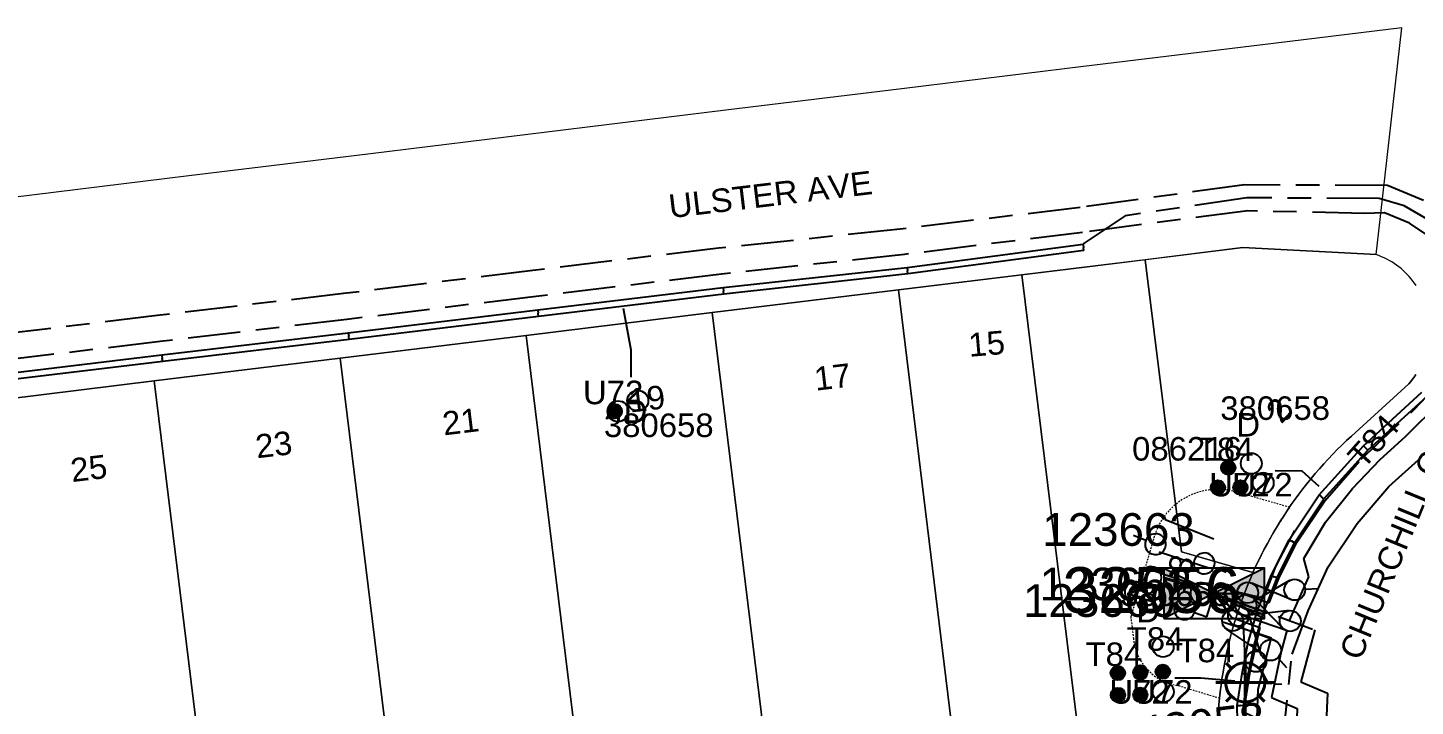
# Model space of a CAD drawing. Header units: metres. Extents: x 303026 to 304293, y 6173158 to 6174419.
# Drawn here: x 303297.7 to 303403.7, y 6173928.5 to 6173980.4 of the extents above; entities that cross this region are included whole.
import ezdxf
from ezdxf.enums import TextEntityAlignment as Align

# ---------------------------------------------------------------- set-up
doc = ezdxf.new("R2010")
doc.units = ezdxf.units.M
for name, pattern in [('Cable Exist UG', [8.2, 4, -1.2, 1.8, -1.2]), ('DASHED', [0.75, 0.5, -0.25]), ('HIDDEN', [0.375, 0.25, -0.125]), ('HIDDEN2', [0.1875, 0.125, -0.0625])]:
    doc.linetypes.add(name, pattern=pattern)
doc.layers.get('0').update_dxf_attribs({"color": 6})
for name, color, linetype, lineweight in [('Cadastre Land Parcels_SP_EXT', 9, 'Continuous', 5), ('Cadastre Other Property_SP_EXT', 9, 'HIDDEN', 5), ('Cadastre Roads_SP_EXT', 9, 'Continuous', 5)]:
    doc.layers.add(name, color=color, linetype=linetype, lineweight=lineweight)
for name, color, linetype in [('Duct_SP_EXT', 7, 'Continuous'), ('Equip_HV_EXT', 7, 'Continuous'), ('Equip_LV_EXT', 7, 'Continuous'), ('Equip_SP_SL_EXT', 7, 'Continuous'), ('Mains_HV_EXT', 7, 'Continuous'), ('Mains_LV_EXT', 7, 'Continuous'), ('Sub_SP_EXT', 7, 'Continuous'), ('Trench_SP_EXT', 7, 'Continuous')]:
    doc.layers.add(name, color=color, linetype=linetype)
doc.layers.add('UNKNOWN_FEATURES', color=1, linetype='DASHED', plot=False)
doc.styles.add('iecARIAL', font='arial.ttf', dxfattribs={"height": 2})
doc.styles.get("Standard").update_dxf_attribs({"font": 'arial.ttf'})
doc.styles.add('SWITCH_LABEL', font='arial.ttf', dxfattribs={"height": 2.5})
doc.linetypes.add('Cable E UG', pattern='A,6,-0.5,["E",Standard,S=1.7,R=0,X=0.5,Y=-1],-2.9', length=9.4)

# ---------------------------------------------------------------- blocks, each defined once
blk = doc.blocks.new('SUB_PADMOUNT_EXT')
for points in [[(0, 0), (-3.84, 1.92), (-3.84, -1.92)], [(0, 0), (3.84, 1.92), (3.84, -1.92)]]:
    blk.add_hatch(color=256).paths.add_polyline_path(points)
for p, q in [((3.84, 1.92), (-3.84, -1.92)), ((-3.84, 1.92), (3.84, -1.92))]:
    blk.add_line(p, q)
blk.add_lwpolyline([(-3.84, -1.92), (3.84, -1.92), (3.84, 1.92), (-3.84, 1.92)], close=True)
for tag, height, flags, p in [('ASSET_NUM', 3.5, 8, (2, 2)), ('STREET_CODE', 0.2, 9, (1.5, 0)), ('CONSTRUCTED_VOLTAGE', 0.2, 9, (1.5, -0.2)), ('OPERATING_VOLTAGE', 0.2, 9, (1.5, -0.6)), ('ORIENTATION', 0.2, 9, (1.5, -0.8)), ('OWNED_BY', 0.2, 9, (1.5, -1)), ('NO_PHASES', 0.2, 9, (1.5, -0.4)), ('OPERATED_BY', 0.2, 9, (1.5, -1.2)), ('SECONDARY_VOLTAGE', 0.2, 9, (1.5, -1.6)), ('STATE', 0.2, 9, (1.5, -1.8)), ('SUBSTATION_TYPE', 0.2, 9, (1.5, -2.2)), ('MAINTAINED_BY', 0.2, 9, (1.5, -1.4)), ('PARENT', 0.2, 9, (1.5, -2)), ('STREETNAME', 0.2, 9, (1.5, -3)), ('SUBURB', 0.2, 9, (1.5, -3.2)), ('USAGE', 0.2, 9, (1.5, -2.4)), ('LEGEND', 0.2, 9, (1.5, -2.6)), ('LOCATION', 0.2, 9, (1.5, -2.8)), ('Z', 0.2, 1, (1.5, -3.6)), ('NOTES', 0.2, 9, (1.5, -3.4))]:
    blk.add_attdef(tag, text='', height=height, dxfattribs=dict(flags=flags)).set_placement(p, align=Align.MIDDLE_LEFT)
blk = doc.blocks.new('DUCT_EXT')
blk.add_circle((0, 0.8), 0.8)
at = {"flags": 1}
blk.add_attdef('Z', (0, 0), '', height=0.2, dxfattribs=at)
at = {"flags": 9}
for tag, p in [('DUCT_CODE', (0, 0)), ('XSECT_TYPE', (0, -0.2)), ('STATE', (0, -0.6)), ('FB_REFERENCE', (0, -0.4)), ('NOTES', (0, -0.8))]:
    blk.add_attdef(tag, text='', height=0.2, dxfattribs=at).set_placement(p, align=Align.MIDDLE_LEFT)
blk = doc.blocks.new('SL_LANTERN_EXT')
at = {"lineweight": 40}
for p, q in [((0, 1.97), (0, 6.47)), ((-1.46, 5.68), (-1.06, 5.28)), ((1.46, 5.68), (1.06, 5.28)), ((-2.25, 4.22), (2.25, 4.22)), ((-1.46, 2.76), (-1.06, 3.16)), ((0, 0), (0, 2.72)), ((1.46, 2.76), (1.06, 3.16))]:
    blk.add_line(p, q, dxfattribs=at)
blk.add_circle((0, 4.22), 1.5, dxfattribs=at)
at = {"style": 'iecARIAL', "flags": 8}
blk.add_attdef('ASSET_NUM', (1.5, 1.5), '', height=2.5, dxfattribs=at)
for tag, p, height, flags in [('CONSTRUCTED_VOLTAGE', (0.98, -0.65), 0.2, 9), ('CONTROL_TYPE', (0.98, -0.85), 0.2, 9), ('LANTERN_PURPOSE', (0.98, -1.05), 0.2, 9), ('LANTERN_TYPE', (0.98, -1.25), 0.2, 9), ('LNUMBER', (2.18, -3.25), 2.5, 8), ('OPERATING_VOLTAGE', (0.98, -1.65), 0.2, 9), ('ORIENTATION', (0.98, -1.85), 0.2, 9), ('OWNED_BY', (0.98, -2.05), 0.2, 9), ('STATE', (0.98, -2.25), 0.2, 9), ('NO_PHASES', (0.98, -1.45), 0.2, 9), ('USAGE', (0.98, -2.45), 0.2, 9), ('CEXIST', (0.98, -2.65), 0.2, 9), ('CNEW', (0.98, -2.85), 0.2, 9), ('CNUMBER', (0.98, -3.05), 0.2, 9), ('CREMOVE', (0.98, -3.25), 0.2, 9), ('CREPLACE', (0.98, -3.45), 0.2, 9), ('LKINGHEIGHT', (0.98, -3.65), 0.2, 9), ('LBRACKET', (0.98, -3.85), 0.2, 9), ('LBRACKETVOCAB', (0.98, -4.05), 0.2, 9), ('LCATEGORY', (0.98, -4.25), 0.2, 9), ('LCHARGE1', (0.98, -4.45), 0.2, 9), ('LCHARGE1PERCENT', (0.98, -4.65), 0.2, 9), ('LCHARGE2', (0.98, -4.85), 0.2, 9), ('LCHARGE2PERCENT', (0.98, -5.05), 0.2, 9), ('LCHARGE3', (0.98, -5.25), 0.2, 9), ('LCHARGE3PERCENT', (0.98, -5.45), 0.2, 9), ('LEXIST', (0.98, -5.65), 0.2, 9), ('LLAMP', (0.98, -5.85), 0.2, 9), ('LLAMPVOCAB', (0.98, -6.05), 0.2, 9), ('LMAST', (0.98, -6.25), 0.2, 9), ('LMASTVOCAB', (0.98, -6.45), 0.2, 9), ('LNEW', (0.98, -6.65), 0.2, 9), ('LANTNUMBER', (0.98, -6.85), 0.2, 9), ('LOUTREACH', (0.98, -7.25), 0.2, 9), ('LOUTREACHVOCAB', (0.98, -7.45), 0.2, 9), ('LRATECODE', (0.98, -7.65), 0.2, 9), ('LREMOVE', (0.98, -7.85), 0.2, 9), ('LREPLACE', (0.98, -8.05), 0.2, 9), ('LTYPE', (0.98, -8.25), 0.2, 9), ('LTYPEVOCAB', (0.98, -8.45), 0.2, 9), ('LEGEND', (0.98, -8.65), 0.2, 9), ('STREETNAME', (0.98, -9.25), 0.2, 9), ('SUBURB', (0.98, -9.45), 0.2, 1), ('LOCATION', (0.98, -8.85), 0.2, 9), ('NOTES', (0.98, -9.05), 0.2, 9)]:
    blk.add_attdef(tag, p, '', height=height, dxfattribs=dict(flags=flags))
blk = doc.blocks.new('LV_UG_DFUSE_CLOSED_EXT')
for points in [[(1, 0), (0, 0)], [(5.04, 0.73), (2.16, -0.72)], [(5.05, -0.71), (2.16, 0.72)], [(6.2, 0.01), (7.2, 0.01)]]:
    blk.add_lwpolyline(points)
for centre in [(1.8, 0), (5.4, 0.01)]:
    blk.add_circle(centre, 0.8)
at = {"flags": 9}
for tag, p in [('ACTUAL_STATUS', (0, 0)), ('CONSTRUCTED_VOLTAGE', (0, -0.2)), ('OPERATING_VOLTAGE', (0, -0.6)), ('ORIENTATION', (0, -0.8)), ('STATE', (0, -1)), ('NO_PHASES', (0, -0.4)), ('SWITCH_TYPE', (0, -1.2)), ('USAGE', (0, -1.4)), ('NOTES', (0, -1.6))]:
    blk.add_attdef(tag, text='', height=0.2, dxfattribs=at).set_placement(p, align=Align.MIDDLE_LEFT)
at = {"flags": 1}
blk.add_attdef('Z', (0, 0), '', height=0.2, dxfattribs=at)
blk = doc.blocks.new('SWG_HOLEC_SU_EXT')
blk.add_line((1.8, -2), (5.8, -2))
for points in [[(1, 0), (0, 0)], [(6.6, 0), (7.6, 0)]]:
    blk.add_lwpolyline(points)
for points in [[(1.8, -0.8, 1), (1.8, 0.8, 1)], [(5.8, -0.8, 1), (5.8, 0.8, 1)]]:
    blk.add_lwpolyline(points, format="xyb", close=True)
at = {"style": 'SWITCH_LABEL', "flags": 8}
blk.add_attdef('ASSET_NUM', text='', height=2.5, rotation=179.9544, dxfattribs=at).set_placement((-2.4, 0), align=Align.MIDDLE_LEFT)
at = {"flags": 1}
blk.add_attdef('Z', (0, 0), '', height=0.2, dxfattribs=at)
at = {"flags": 9}
for tag, p in [('ACTUAL_STATUS', (0, -0.4)), ('CONSTRUCTED_VOLTAGE', (0, -0.6)), ('OPERATING_VOLTAGE', (0, -1)), ('NO_PHASES', (0, -0.8)), ('ORIENTATION', (0, -1.2)), ('OWNED_BY', (0, -1.4)), ('STATE', (0, -1.8)), ('SWITCH_TYPE', (0, -2)), ('PARENT', (0, -1.6)), ('USAGE', (0, -2.2)), ('STREETNAME', (0, -2.6)), ('SUBURB', (0, -2.8)), ('LOCATION', (0, -2.4)), ('NOTES', (0, -3))]:
    blk.add_attdef(tag, text='', height=0.2, dxfattribs=at).set_placement(p, align=Align.MIDDLE_LEFT)
at = {"style": 'SWITCH_LABEL', "flags": 9}
blk.add_attdef('STREET_CODE', text='', height=0.2, dxfattribs=at).set_placement((0, -0.2), align=Align.MIDDLE_LEFT)
blk = doc.blocks.new('CABLE_LARGE_EXT')
h = blk.add_hatch(color=256)
edge = h.paths.add_edge_path()
edge.add_arc((0, 0.55), 0.55, 0, 360)
blk.add_circle((0, 0.55), 0.55)
at = {"flags": 1}
blk.add_attdef('Z', (0, 0), '', height=0.2, dxfattribs=at)
at = {"flags": 9}
for tag, p in [('COND_CODE', (0, 0)), ('STATE', (0, -0.4)), ('XSECT_SIZE', (0, -0.6)), ('FB_REFERENCE', (0, -0.2)), ('NOTES', (0, -0.8))]:
    blk.add_attdef(tag, text='', height=0.2, dxfattribs=at).set_placement(p, align=Align.MIDDLE_LEFT)

msp = doc.modelspace()

# ---------------------------------------------------------------- linework, layer by layer
at = {"layer": 'Cadastre Land Parcels_SP_EXT', "linetype": 'Continuous'}
for points in [[(303403.8, 6173960.67), (303403.67, 6173960.85), (303403.54, 6173961.02), (303403.41, 6173961.19), (303403.26, 6173961.36), (303403.11, 6173961.52), (303402.96, 6173961.67), (303402.8, 6173961.82), (303402.64, 6173961.97), (303402.46, 6173962.1), (303402.29, 6173962.23), (303402.11, 6173962.36), (303401.93, 6173962.48), (303401.74, 6173962.59), (303401.55, 6173962.69), (303401.35, 6173962.79), (303401.15, 6173962.88), (303400.95, 6173962.97), (303400.74, 6173963.04), (303390.55, 6173963.57), (303383.09, 6173962.65), (303385.85, 6173940.31), (303391.32, 6173938.72), (303391.52, 6173939.18), (303391.52, 6173939.18), (303391.74, 6173939.63), (303391.96, 6173940.07), (303392.18, 6173940.52), (303392.42, 6173940.96), (303392.66, 6173941.39), (303392.91, 6173941.83), (303393.17, 6173942.25), (303393.43, 6173942.68), (303393.7, 6173943.1), (303393.97, 6173943.51), (303394.25, 6173943.93), (303394.54, 6173944.33), (303394.84, 6173944.73), (303395.14, 6173945.13), (303395.45, 6173945.52), (303395.76, 6173945.91), (303396.08, 6173946.29), (303396.4, 6173946.67), (303396.74, 6173947.04), (303397.07, 6173947.41), (303397.42, 6173947.77), (303397.77, 6173948.13), (303398.12, 6173948.48), (303398.48, 6173948.82), (303398.85, 6173949.16), (303403.23, 6173953.17), (303403.38, 6173953.34), (303403.51, 6173953.51), (303403.65, 6173953.68), (303403.77, 6173953.86)], [(303388.68, 6173928.13), (303388.72, 6173928.63), (303388.76, 6173929.13), (303388.82, 6173929.62), (303388.88, 6173930.12), (303388.95, 6173930.61), (303389.03, 6173931.1), (303389.11, 6173931.59), (303389.21, 6173932.08), (303389.31, 6173932.57), (303389.42, 6173933.06), (303389.53, 6173933.54), (303389.66, 6173934.03), (303389.79, 6173934.51), (303389.93, 6173934.98), (303390.08, 6173935.46), (303390.23, 6173935.93), (303390.39, 6173936.41), (303390.56, 6173936.88), (303390.74, 6173937.34), (303390.93, 6173937.8), (303391.12, 6173938.26), (303391.32, 6173938.72), (303385.85, 6173940.31), (303383.09, 6173962.65), (303378.44, 6173962.08), (303373.66, 6173961.5), (303378.1, 6173925.36)]]:
    msp.add_lwpolyline(points, dxfattribs=at)
for points in [[(303374.36, 6173924.9), (303378.1, 6173925.36), (303373.66, 6173961.5), (303364.22, 6173960.34), (303368.64, 6173924.2), (303374.36, 6173924.9)], [(303355.5, 6173922.6), (303364.93, 6173923.75), (303368.64, 6173924.2), (303364.22, 6173960.34), (303349.99, 6173958.6), (303354.42, 6173922.47), (303355.5, 6173922.6)], [(303346.07, 6173921.45), (303354.42, 6173922.47), (303349.99, 6173958.6), (303335.77, 6173956.86), (303340.2, 6173920.74), (303346.07, 6173921.45)], [(303327.21, 6173919.16), (303336.64, 6173920.31), (303340.2, 6173920.74), (303335.77, 6173956.86), (303321.55, 6173955.12), (303325.98, 6173919.01), (303327.21, 6173919.16)], [(303317.75, 6173918.01), (303325.98, 6173919.01), (303321.55, 6173955.12), (303307.33, 6173953.38), (303311.75, 6173917.28), (303317.75, 6173918.01)], [(303298.84, 6173915.7), (303308.27, 6173916.85), (303311.75, 6173917.28), (303307.33, 6173953.38), (303293.11, 6173951.64), (303297.53, 6173915.54), (303298.84, 6173915.7)]]:
    msp.add_lwpolyline(points, close=True, dxfattribs=at)
at = {"layer": 'Cadastre Other Property_SP_EXT', "linetype": 'HIDDEN2'}
msp.add_lwpolyline([(303385.64, 6173930.08), (303388.76, 6173929.13), (303388.76, 6173929.13, -0.127877), (303394.12, 6173943.71), (303394.12, 6173943.71), (303390.02, 6173944.9), (303390.02, 6173944.9, 0.408452), (303383.78, 6173941.51), (303383.78, 6173941.51), (303381.98, 6173935.35), (303382.18, 6173933.7), (303382.18, 6173933.7, 0.352196), (303385.64, 6173930.08)], format="xyb", close=True, dxfattribs=at)
at = {"layer": 'Cadastre Roads_SP_EXT', "linetype": 'Continuous'}
msp.add_lwpolyline([(303400.94, 6173964.84), (303402.69, 6173980.39), (303392.04, 6173979.08), (303378.36, 6173977.42), (303364.68, 6173975.75), (303351.01, 6173974.08), (303337.33, 6173972.4), (303323.66, 6173970.73), (303309.98, 6173969.06), (303296.3, 6173967.39), (303288.56, 6173966.45), (303290.83, 6173959.04), (303293.11, 6173951.64), (303307.33, 6173953.38), (303321.55, 6173955.12), (303335.77, 6173956.86), (303349.99, 6173958.6), (303364.22, 6173960.34), (303378.44, 6173962.08), (303390.55, 6173963.57), (303400.74, 6173963.04), (303400.94, 6173964.84)], close=True, dxfattribs=at)
msp.add_lwpolyline([(303403.77, 6173953.86), (303403.65, 6173953.68), (303403.51, 6173953.51), (303403.38, 6173953.34), (303403.23, 6173953.17), (303398.85, 6173949.16), (303398.48, 6173948.82), (303398.12, 6173948.48), (303397.77, 6173948.13), (303397.42, 6173947.77), (303397.07, 6173947.41), (303396.74, 6173947.04), (303396.4, 6173946.67), (303396.08, 6173946.29), (303395.76, 6173945.91), (303395.45, 6173945.52), (303395.14, 6173945.13), (303394.84, 6173944.73), (303394.54, 6173944.33), (303394.25, 6173943.93), (303393.97, 6173943.51), (303393.7, 6173943.1), (303393.43, 6173942.68), (303393.17, 6173942.25), (303392.91, 6173941.83), (303392.66, 6173941.39), (303392.42, 6173940.96), (303392.18, 6173940.52), (303391.96, 6173940.07), (303391.74, 6173939.63), (303391.52, 6173939.18), (303391.32, 6173938.72), (303391.12, 6173938.26), (303390.93, 6173937.8), (303390.74, 6173937.34), (303390.56, 6173936.88), (303390.39, 6173936.41), (303390.23, 6173935.93), (303390.08, 6173935.46), (303389.93, 6173934.98), (303389.79, 6173934.51), (303389.66, 6173934.03), (303389.53, 6173933.54), (303389.42, 6173933.06), (303389.31, 6173932.57), (303389.21, 6173932.08), (303389.11, 6173931.59), (303389.03, 6173931.1), (303388.95, 6173930.61), (303388.88, 6173930.12), (303388.82, 6173929.62), (303388.76, 6173929.13), (303388.72, 6173928.63), (303388.68, 6173928.13)], dxfattribs=at)
at = {"layer": 'Duct_SP_EXT'}
for p, q in [((303378.33, 6173963.82), (303364.88, 6173962.03)), ((303378.4, 6173963.35), (303364.94, 6173961.56)), ((303378.33, 6173963.82), (303378.37, 6173963.58)), ((303378.4, 6173963.35), (303378.37, 6173963.58)), ((303364.88, 6173962.03), (303350.83, 6173960.49)), ((303364.94, 6173961.56), (303350.88, 6173960.01)), ((303364.88, 6173962.03), (303364.88, 6173962.03)), ((303364.88, 6173962.03), (303364.91, 6173961.79)), ((303364.88, 6173962.03), (303364.91, 6173961.79)), ((303364.94, 6173961.56), (303364.91, 6173961.79)), ((303364.94, 6173961.56), (303364.91, 6173961.79)), ((303364.94, 6173961.56), (303364.94, 6173961.56)), ((303350.83, 6173960.49), (303336.65, 6173958.79)), ((303350.83, 6173960.49), (303350.85, 6173960.25)), ((303350.88, 6173960.01), (303350.85, 6173960.25)), ((303350.88, 6173960.01), (303336.71, 6173958.31)), ((303336.65, 6173958.79), (303322.16, 6173957.03)), ((303336.71, 6173958.31), (303322.22, 6173956.55)), ((303336.65, 6173958.79), (303336.68, 6173958.55)), ((303336.71, 6173958.31), (303336.68, 6173958.55)), ((303322.16, 6173957.03), (303307.91, 6173955.34)), ((303322.16, 6173957.03), (303322.19, 6173956.79)), ((303322.22, 6173956.55), (303307.97, 6173954.86)), ((303322.22, 6173956.55), (303322.19, 6173956.79)), ((303307.91, 6173955.34), (303293.81, 6173953.64)), ((303307.97, 6173954.86), (303293.87, 6173953.17)), ((303307.91, 6173955.34), (303307.94, 6173955.1)), ((303307.97, 6173954.86), (303307.94, 6173955.1)), ((303399.77, 6173948.42), (303404.24, 6173952.52)), ((303400.11, 6173948.08), (303404.6, 6173952.2)), ((303396.37, 6173944.67), (303399.77, 6173948.42)), ((303399.77, 6173948.42), (303399.94, 6173948.25)), ((303396.75, 6173944.37), (303400.11, 6173948.08)), ((303400.11, 6173948.08), (303399.94, 6173948.25)), ((303394.09, 6173941.24), (303396.37, 6173944.67)), ((303394.5, 6173941), (303396.75, 6173944.37)), ((303396.37, 6173944.67), (303396.56, 6173944.52)), ((303396.75, 6173944.37), (303396.56, 6173944.52)), ((303392.72, 6173938.51), (303394.09, 6173941.24)), ((303393.16, 6173938.32), (303394.5, 6173941)), ((303394.09, 6173941.24), (303394.3, 6173941.12)), ((303394.5, 6173941), (303394.3, 6173941.12)), ((303391.62, 6173935.7), (303392.72, 6173938.51)), ((303392.07, 6173935.52), (303393.16, 6173938.32)), ((303392.72, 6173938.51), (303392.94, 6173938.41)), ((303393.16, 6173938.32), (303392.94, 6173938.41)), ((303390.94, 6173933.27), (303391.62, 6173935.68)), ((303391.62, 6173935.7), (303391.85, 6173935.61)), ((303391.62, 6173935.68), (303391.85, 6173935.61)), ((303391.41, 6173933.15), (303392.08, 6173935.55)), ((303392.08, 6173935.55), (303391.85, 6173935.61)), ((303392.07, 6173935.52), (303391.85, 6173935.61)), ((303390.49, 6173931.02), (303390.94, 6173933.27)), ((303390.94, 6173933.27), (303391.18, 6173933.21)), ((303390.96, 6173930.94), (303391.41, 6173933.15)), ((303391.41, 6173933.15), (303391.18, 6173933.21)), ((303390.12, 6173928.57), (303390.49, 6173931.02)), ((303390.49, 6173931.02), (303390.73, 6173930.98)), ((303390.6, 6173928.54), (303390.96, 6173930.94)), ((303390.96, 6173930.94), (303390.73, 6173930.98)), ((303390.17, 6173926.22), (303390.12, 6173928.57)), ((303390.12, 6173928.57), (303390.36, 6173928.55)), ((303390.6, 6173928.54), (303390.36, 6173928.55)), ((303390.65, 6173926.23), (303390.6, 6173928.54))]:
    msp.add_line(p, q, dxfattribs=at)
for points in [[(303343.79, 6173953.66), (303343.79, 6173955.72), (303343.2, 6173958.92)], [(303393.02, 6173946.52), (303395.05, 6173946.51), (303396.36, 6173945.34)], [(303385.35, 6173930.68), (303387.34, 6173930.67), (303389.94, 6173930.46)]]:
    msp.add_lwpolyline(points, dxfattribs=at)
at = {"layer": 'Mains_HV_EXT', "linetype": 'Cable Exist UG'}
for points in [[(303404.35, 6173967.18), (303401.61, 6173968.32), (303390.67, 6173968.37), (303378.1, 6173966.65), (303378.1, 6173966.65), (303364.36, 6173964.98), (303350.46, 6173963.53), (303336.28, 6173961.83), (303321.8, 6173960.06), (303307.55, 6173958.38), (303293.45, 6173956.68), (303268.55, 6173953.67), (303262.31, 6173958.52), (303255.17, 6173953.44), (303232.21, 6173937.28), (303232.21, 6173937.28), (303148.63, 6173905.12)], [(303404.62, 6173964.54), (303403.28, 6173965.44), (303401.37, 6173966.23), (303399.86, 6173966.18), (303390.93, 6173966.39), (303378.29, 6173964.74), (303364.69, 6173963.05), (303364.69, 6173963.05), (303350.7, 6173961.54), (303336.52, 6173959.84), (303322.04, 6173958.08), (303307.79, 6173956.39), (303293.68, 6173954.7), (303293.68, 6173954.7), (303269.29, 6173951.75), (303268.02, 6173950.85), (303261.89, 6173955.81), (303249.81, 6173947.13), (303233.15, 6173935.5), (303233.15, 6173935.5), (303149.35, 6173903.25)], [(303388.57, 6173936.99), (303394.12, 6173935.06), (303395.59, 6173938.41), (303395.2, 6173939.8), (303396.86, 6173942.58), (303398.92, 6173945.16), (303401.01, 6173947.35), (303403.01, 6173949.16), (303405.63, 6173951.75)], [(303393.5, 6173924.99), (303394.31, 6173932.49), (303395.54, 6173935.79), (303397.07, 6173939.17), (303399.29, 6173942.49), (303401.7, 6173945.31), (303404.23, 6173947.57)], [(303395.27, 6173821.89), (303393.72, 6173820.52), (303393.72, 6173820.52), (303389.21, 6173825.86), (303392.18, 6173828.61), (303387.83, 6173832.34), (303389.04, 6173859.7), (303390.02, 6173883.38), (303390.89, 6173902.89), (303391.58, 6173926.19), (303391.73, 6173929.8), (303392.73, 6173933.7), (303387.8, 6173935.34), (303388.35, 6173937.14)]]:
    msp.add_lwpolyline(points, dxfattribs=at)
at = {"layer": 'Mains_HV_EXT', "linetype": 'Cable E UG'}
for points in [[(303393.41, 6173939.82), (303394.53, 6173941.95)], [(303389.04, 6173937.51), (303392.16, 6173936.76), (303392.16, 6173936.76), (303393.02, 6173939.07), (303393.41, 6173939.82)]]:
    msp.add_lwpolyline(points, dxfattribs=at)
at = {"layer": 'Mains_LV_EXT', "linetype": 'Cable Exist UG'}
for points in [[(303388.35, 6173937.14), (303390.55, 6173937.1), (303392.55, 6173936.42), (303392.55, 6173936.42), (303393.29, 6173938.27), (303394.71, 6173941.08), (303396.82, 6173944.21), (303399.58, 6173947.39), (303403.68, 6173951.22), (303405.51, 6173953.15), (303406.35, 6173954.79), (303406.74, 6173956.06), (303406.88, 6173957.46), (303408.87, 6173958.75), (303408.57, 6173960.15), (303408.57, 6173960.15), (303407.8, 6173962.24), (303406.58, 6173964.05), (303404.95, 6173965.57), (303402.89, 6173966.76), (303400.97, 6173967.32), (303390.84, 6173967.38), (303381.56, 6173966.01), (303378.35, 6173963.85)], [(303388.35, 6173937.14), (303396.06, 6173934.36), (303396.06, 6173934.36), (303395.48, 6173932.25), (303394.97, 6173930.38), (303397.02, 6173929.51), (303395.68, 6173899.44), (303388.61, 6173891.8), (303378.98, 6173890.5), (303375.53, 6173894.43), (303368.83, 6173893.59), (303359.29, 6173892.43), (303349.76, 6173891.32), (303339.54, 6173890.11), (303338.08, 6173891.87), (303338.08, 6173891.87), (303330.67, 6173890.88), (303321.21, 6173889.74), (303311.72, 6173888.5), (303302.31, 6173887.42)], [(303388.35, 6173937.14), (303390.09, 6173935.61), (303393.92, 6173934.3), (303393.92, 6173934.3), (303393.48, 6173932.68), (303392.74, 6173929.17), (303394.69, 6173928.33), (303393.72, 6173900.31), (303387.71, 6173893.78), (303379.8, 6173892.62), (303376.44, 6173896.42), (303376.44, 6173896.42), (303368.49, 6173895.53), (303358.99, 6173894.36), (303349.51, 6173893.22), (303340.11, 6173892.06)], [(303388.35, 6173937.14), (303389.7, 6173935.3), (303391.85, 6173934.53), (303391.85, 6173934.53), (303391.07, 6173931.15), (303390.59, 6173928.07), (303392.56, 6173927.14), (303392.56, 6173927.14), (303391.78, 6173901.23), (303386.86, 6173895.81), (303379.93, 6173894.72), (303378.47, 6173896.78)]]:
    msp.add_lwpolyline(points, dxfattribs=at)
at = {"layer": 'Trench_SP_EXT', "linetype": 'Cable Exist UG'}
msp.add_lwpolyline([(303391.85, 6173935.61), (303389.61, 6173936.37)], dxfattribs=at)
at = {"layer": 'UNKNOWN_FEATURES'}
msp.add_lwpolyline([(303390.78, 6173930.39), (303393.57, 6173930.19)], dxfattribs=at)

# ---------------------------------------------------------------- block references
at = {"layer": 'Duct_SP_EXT'}
for name, p, rotation in [('DUCT_EXT', (303343.49, 6173951.87), 269.9999999999998), ('DUCT_EXT', (303341.98, 6173951.06), 269.9999999999998), ('CABLE_LARGE_EXT', (303341.98, 6173951.06), 269.9999999999998), ('DUCT_EXT', (303391.19, 6173946.27), 0.01138400443385026), ('CABLE_LARGE_EXT', (303389.43, 6173946.2), 0.01138400443385026), ('DUCT_EXT', (303392.1, 6173944.77), 0.01138400443385026), ('CABLE_LARGE_EXT', (303388.64, 6173944.68), 0.01138400443385026), ('CABLE_LARGE_EXT', (303390.36, 6173944.68), 0.01138400443385026), ('CABLE_LARGE_EXT', (303380.99, 6173930.49), 0.01138400443385026), ('CABLE_LARGE_EXT', (303382.71, 6173930.54), 0.01138400443385026), ('CABLE_LARGE_EXT', (303384.43, 6173930.59), 0.01138400443385026), ('DUCT_EXT', (303384.46, 6173928.81), 0.01138400443385026), ('CABLE_LARGE_EXT', (303381, 6173928.82), 0.01138400443385026), ('CABLE_LARGE_EXT', (303382.71, 6173928.83), 0.01138400443385026)]:
    msp.add_blockref(name, p, dxfattribs=dict(at, rotation=rotation))
msp.add_blockref('DUCT_EXT', (303384.45, 6173932.26), dxfattribs=at)
at = {"layer": 'Equip_HV_EXT'}
ref = msp.add_blockref('SWG_HOLEC_SU_EXT', (303389.27, 6173938.77), dxfattribs=dict(at, rotation=158.5270637060488))
ref.add_attrib('ASSET_NUM', '123663', dxfattribs={"layer": '0', "height": 2.5, "style": 'SWITCH_LABEL'}).set_placement((303386.87, 6173940.02), align=Align.BOTTOM_RIGHT)
ref = msp.add_blockref('SWG_HOLEC_SU_EXT', (303389.05, 6173936.6), dxfattribs=dict(at, rotation=162.1011644171233))
ref.add_attrib('ASSET_NUM', '123662', dxfattribs={"layer": '0', "height": 2.5, "style": 'SWITCH_LABEL'}).set_placement((303386.65, 6173937.85), align=Align.MIDDLE_RIGHT)
ref = msp.add_blockref('SWG_HOLEC_SU_EXT', (303387.8, 6173935.34), dxfattribs=dict(at, rotation=161.1194777378253))
ref.add_attrib('ASSET_NUM', '123660', dxfattribs={"layer": '0', "height": 2.5, "style": 'SWITCH_LABEL'}).set_placement((303385.4, 6173936.59), align=Align.MIDDLE_RIGHT)
at = {"layer": 'Equip_LV_EXT'}
for p, rotation in [((303389.12, 6173937.08), 3.403937834249203), ((303388.88, 6173936.62), 299.4991064521452), ((303388.99, 6173936.75), 312.8673017351538), ((303389.09, 6173936.86), 340.0321084698609)]:
    msp.add_blockref('LV_UG_DFUSE_CLOSED_EXT', p, dxfattribs=dict(at, rotation=rotation))
at = {"layer": 'Equip_SP_SL_EXT'}
ref = msp.add_blockref('SL_LANTERN_EXT', (303390.73, 6173926.11), dxfattribs=at)
ref.add_attrib('ASSET_NUM', '243058', dxfattribs={"layer": '0', "height": 2.5, "rotation": 6.8164, "style": 'iecARIAL'}).set_placement((303392.23, 6173927.61), align=Align.MIDDLE_RIGHT)
at = {"layer": 'Sub_SP_EXT'}
ref = msp.add_blockref('SUB_PADMOUNT_EXT', (303388.35, 6173937.14), dxfattribs=at)
ref.add_attrib('ASSET_NUM', '32556', dxfattribs={"layer": '0', "height": 3.5}).set_placement((303390.35, 6173937.39), align=Align.MIDDLE_RIGHT)

# ---------------------------------------------------------------- texts
at = {"layer": 'Cadastre Land Parcels_SP_EXT'}
for s, rotation, p in [('15', 4.7723, (303369.64, 6173955.22)), ('17', 6.7191, (303357.89, 6173952.63)), ('19', 6.8447, (303343.7, 6173950.96)), ('2', 47.1653, (303393.48, 6173950.03)), ('21', 6.9431, (303329.47, 6173949.21)), ('23', 6.7534, (303315.18, 6173947.46)), ('25', 6.8536, (303301.04, 6173945.64)), ('13', 73.4196, (303386.08, 6173937.07))]:
    msp.add_text(s, height=1.8, rotation=rotation, dxfattribs=at).set_placement(p)
at = {"layer": 'Cadastre Other Property_SP_EXT'}
msp.add_text('086216', height=1.8, dxfattribs=at).set_placement((303382.08, 6173947.29))
at = {"layer": 'Cadastre Roads_SP_EXT'}
for s, rotation, p in [('ULSTER AVE', 6.8074, (303346.77, 6173965.82)), ('CHURCHILL CCT', 67.6363, (303399.54, 6173931.91))]:
    msp.add_text(s, height=1.8, rotation=rotation, dxfattribs=at).set_placement(p)
at = {"layer": 'Duct_SP_EXT'}
for s, p in [('U72', (303340.1, 6173951.6)), ('D', (303343.2, 6173950.16)), ('380658', (303388.82, 6173950.4)), ('380658', (303341.7, 6173949.09)), ('D', (303390.05, 6173949.13)), ('T84', (303387.03, 6173947.25)), ('U72', (303387.98, 6173944.55)), ('U72', (303389.74, 6173944.55)), ('380658', (303381.18, 6173936.17)), ('D', (303382.4, 6173934.92)), ('T84', (303381.67, 6173932.75)), ('T84', (303385.55, 6173931.87)), ('T84', (303378.52, 6173931.58)), ('U72', (303380.34, 6173928.7)), ('U72', (303382.09, 6173928.7))]:
    msp.add_text(s, height=1.8, dxfattribs=at).set_placement(p)
at = {"layer": 'Mains_LV_EXT'}
msp.add_text('T84', height=1.8, rotation=48.5456, dxfattribs=at).set_placement((303399.77, 6173946.56))

doc.saveas('drawing.dxf')
